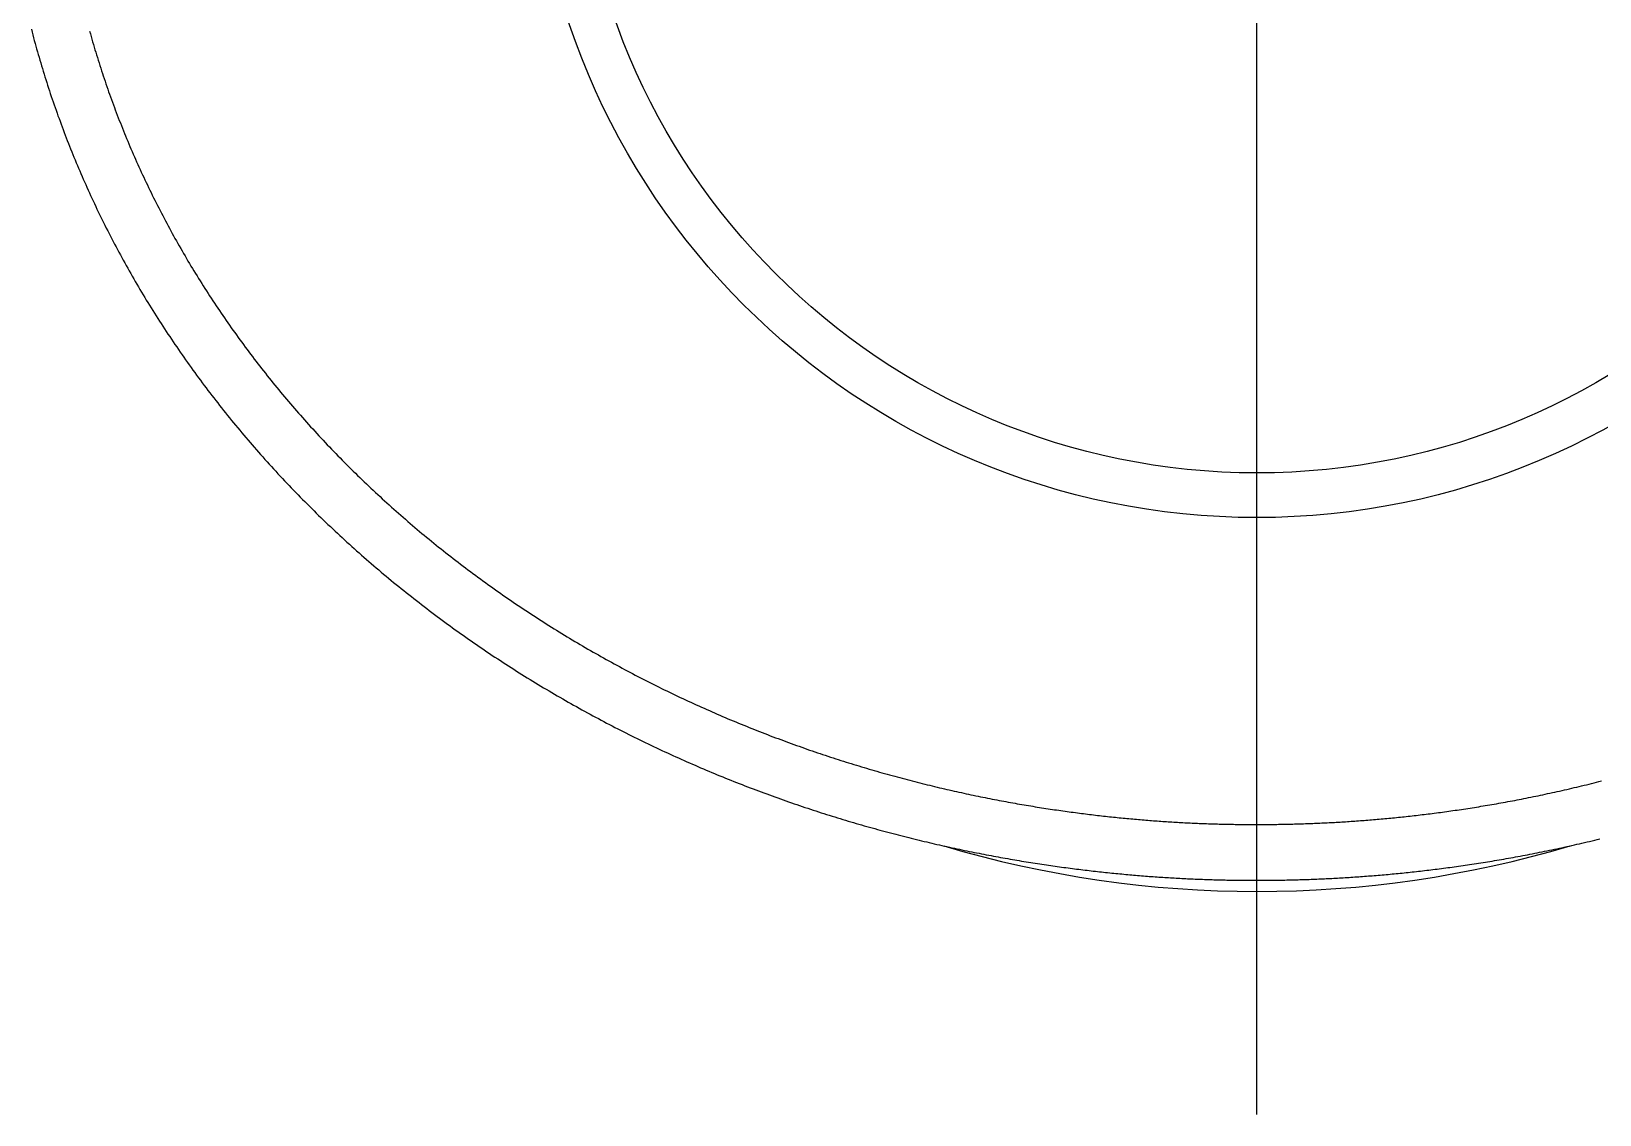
# Model space of a CAD drawing. Extents: x -34 to 70, y -34 to 28.
# Drawn here: x 45.49 to 59.54, y -11.85 to -2.14 of the extents above; entities that cross this region are included whole.
import ezdxf

# ---------------------------------------------------------------- set-up
doc = ezdxf.new("R2010")
doc.units = 0
doc.linetypes.add('CENTER', pattern=[50.8, 31.75, -6.35, 6.35, -6.35])
doc.layers.get('0').update_dxf_attribs({"linetype": 'CONTINUOUS'})
doc.layers.add('CENTER', color=1, linetype='CENTER')

msp = doc.modelspace()

# ---------------------------------------------------------------- linework, layer by layer
at = {"color": 7}
for points in [[(45.4864, -2.1245, 0), (45.4929, -2.14964, 0), (45.4995, -2.17478, 0), (45.5062, -2.1999, 0), (45.5129, -2.22502, 0), (45.5198, -2.25013, 0), (45.5267, -2.27523, 0), (45.5337, -2.30032, 0), (45.5407, -2.3254, 0), (45.5479, -2.35047, 0), (45.5551, -2.37553, 0), (45.5624, -2.40058, 0), (45.5698, -2.42563, 0), (45.5772, -2.45066, 0), (45.5848, -2.47568, 0), (45.5924, -2.50069, 0), (45.6001, -2.52569, 0), (45.6079, -2.55068, 0), (45.6157, -2.57566, 0), (45.6236, -2.60063, 0), (45.6317, -2.62559, 0), (45.6397, -2.65054, 0), (45.6479, -2.67547, 0), (45.6562, -2.7004, 0), (45.6645, -2.72531, 0), (45.6729, -2.75021, 0), (45.6814, -2.7751, 0), (45.69, -2.79998, 0), (45.6986, -2.82485, 0), (45.7073, -2.8497, 0), (45.7161, -2.87455, 0), (45.725, -2.89938, 0), (45.734, -2.92419, 0), (45.743, -2.949, 0), (45.7521, -2.97379, 0), (45.7613, -2.99857, 0), (45.7706, -3.02334, 0), (45.78, -3.04809, 0), (45.7894, -3.07283, 0), (45.7989, -3.09756, 0), (45.8085, -3.12227, 0), (45.8182, -3.14697, 0), (45.8279, -3.17166, 0), (45.8378, -3.19633, 0), (45.8477, -3.22098, 0), (45.8577, -3.24563, 0), (45.8678, -3.27025, 0), (45.8779, -3.29487, 0), (45.8881, -3.31946, 0), (45.8985, -3.34405, 0), (45.9089, -3.36861, 0), (45.9193, -3.39317, 0), (45.9299, -3.4177, 0), (45.9405, -3.44222, 0), (45.9512, -3.46673, 0), (45.962, -3.49121, 0), (45.9729, -3.51569, 0), (45.9838, -3.54014, 0), (45.9949, -3.56458, 0), (46.006, -3.589, 0), (46.0172, -3.61341, 0), (46.0285, -3.6378, 0), (46.0398, -3.66217, 0), (46.0512, -3.68652, 0), (46.0628, -3.71086, 0), (46.0743, -3.73517, 0), (46.086, -3.75947, 0), (46.0978, -3.78375, 0), (46.1096, -3.80802, 0), (46.1215, -3.83226, 0), (46.1335, -3.85649, 0), (46.1456, -3.8807, 0), (46.1577, -3.90489, 0), (46.17, -3.92905, 0), (46.1823, -3.9532, 0), (46.1947, -3.97733, 0), (46.2072, -4.00145, 0), (46.2197, -4.02554, 0), (46.2323, -4.04961, 0), (46.2451, -4.07366, 0), (46.2579, -4.09769, 0), (46.2707, -4.1217, 0), (46.2837, -4.14569, 0), (46.2967, -4.16966, 0), (46.3099, -4.19361, 0), (46.3231, -4.21753, 0), (46.3363, -4.24144, 0), (46.3497, -4.26532, 0), (46.3631, -4.28918, 0), (46.3767, -4.31302, 0), (46.3903, -4.33684, 0), (46.4039, -4.36064, 0), (46.4177, -4.38441, 0), (46.4316, -4.40817, 0), (46.4455, -4.43189, 0), (46.4595, -4.4556, 0), (46.4736, -4.47929, 0), (46.4877, -4.50295, 0), (46.502, -4.52659, 0), (46.5163, -4.55021, 0), (46.5308, -4.57381, 0), (46.5453, -4.59738, 0), (46.5598, -4.62093, 0), (46.5745, -4.64446, 0), (46.5892, -4.66796, 0), (46.6041, -4.69144, 0), (46.619, -4.7149, 0), (46.634, -4.73833, 0), (46.649, -4.76173, 0), (46.6642, -4.78511, 0), (46.6794, -4.80847, 0), (46.6947, -4.83179, 0), (46.7101, -4.85509, 0), (46.7256, -4.87837, 0), (46.7412, -4.90161, 0), (46.7568, -4.92483, 0), (46.7725, -4.94802, 0), (46.7883, -4.97118, 0), (46.8042, -4.99431, 0), (46.8201, -5.01742, 0), (46.8362, -5.04049, 0), (46.8523, -5.06353, 0), (46.8685, -5.08655, 0), (46.8847, -5.10953, 0), (46.9011, -5.13248, 0), (46.9175, -5.15541, 0), (46.934, -5.1783, 0), (46.9506, -5.20115, 0), (46.9672, -5.22398, 0), (46.984, -5.24677, 0), (47.0008, -5.26953, 0), (47.0177, -5.29226, 0), (47.0347, -5.31495, 0), (47.0517, -5.33761, 0), (47.0688, -5.36023, 0), (47.086, -5.38282, 0), (47.1033, -5.40538, 0), (47.1207, -5.4279, 0), (47.1381, -5.45038, 0), (47.1556, -5.47283, 0), (47.1732, -5.49524, 0), (47.1909, -5.51761, 0), (47.2086, -5.53995, 0), (47.2264, -5.56225, 0), (47.2443, -5.58451, 0), (47.2623, -5.60673, 0), (47.2803, -5.62891, 0), (47.2984, -5.65106, 0), (47.3166, -5.67316, 0), (47.3349, -5.69523, 0), (47.3532, -5.71726, 0), (47.3716, -5.73924, 0), (47.3901, -5.76119, 0), (47.4087, -5.78309, 0), (47.4273, -5.80495, 0), (47.446, -5.82677, 0), (47.4648, -5.84855, 0), (47.4837, -5.87028, 0), (47.5026, -5.89197, 0), (47.5216, -5.91361, 0), (47.5407, -5.9352, 0), (47.5598, -5.95675, 0), (47.579, -5.97826, 0), (47.5983, -5.99972, 0), (47.6177, -6.02113, 0), (47.6371, -6.04249, 0), (47.6566, -6.06381, 0), (47.6761, -6.08508, 0), (47.6957, -6.1063, 0), (47.7154, -6.12748, 0), (47.7352, -6.1486, 0), (47.755, -6.16968, 0), (47.7749, -6.1907, 0), (47.7949, -6.21168, 0), (47.8149, -6.23261, 0), (47.835, -6.25349, 0), (47.8551, -6.27431, 0), (47.8753, -6.29509, 0), (47.8956, -6.31581, 0), (47.916, -6.33648, 0), (47.9364, -6.35711, 0), (47.9568, -6.37767, 0), (47.9774, -6.39819, 0), (47.998, -6.41865, 0), (48.0186, -6.43906, 0), (48.0393, -6.45942, 0), (48.0601, -6.47972, 0), (48.081, -6.49997, 0), (48.1019, -6.52017, 0), (48.1228, -6.54031, 0), (48.1438, -6.56039, 0), (48.1649, -6.58042, 0), (48.186, -6.60039, 0), (48.2072, -6.62031, 0), (48.2285, -6.64017, 0), (48.2498, -6.65998, 0), (48.2711, -6.67972, 0), (48.2926, -6.69941, 0), (48.314, -6.71904, 0), (48.3356, -6.73862, 0), (48.3571, -6.75813, 0), (48.3788, -6.77759, 0), (48.4005, -6.79699, 0), (48.4222, -6.81633, 0), (48.444, -6.83561, 0), (48.4659, -6.85482, 0), (48.4878, -6.87398, 0), (48.5097, -6.89308, 0), (48.5318, -6.91212, 0), (48.5538, -6.93109, 0), (48.5759, -6.95001, 0), (48.5981, -6.96886, 0), (48.6203, -6.98765, 0), (48.6426, -7.00638, 0), (48.6649, -7.02504, 0), (48.6873, -7.04364, 0), (48.7097, -7.06218, 0), (48.7321, -7.08065, 0), (48.7546, -7.09906, 0), (48.7772, -7.11741, 0), (48.7998, -7.13569, 0), (48.8224, -7.15391, 0), (48.8451, -7.17207, 0), (48.8679, -7.19016, 0), (48.8907, -7.20818, 0), (48.9135, -7.22614, 0), (48.9363, -7.24404, 0), (48.9593, -7.26187, 0), (48.9822, -7.27964, 0), (49.0052, -7.29734, 0), (49.0282, -7.31497, 0), (49.0513, -7.33254, 0), (49.0744, -7.35005, 0), (49.0976, -7.36749, 0), (49.1208, -7.38486, 0), (49.144, -7.40217, 0), (49.1673, -7.41941, 0), (49.1906, -7.43658, 0), (49.214, -7.45369, 0), (49.2374, -7.47073, 0), (49.2608, -7.48771, 0), (49.2842, -7.50461, 0), (49.3077, -7.52146, 0), (49.3313, -7.53823, 0), (49.3548, -7.55494, 0), (49.3784, -7.57157, 0), (49.4021, -7.58815, 0), (49.4257, -7.60465, 0), (49.4494, -7.62109, 0), (49.4732, -7.63745, 0), (49.4969, -7.65375, 0), (49.5207, -7.66999, 0), (49.5445, -7.68615, 0), (49.5684, -7.70224, 0), (49.5923, -7.71827, 0), (49.6162, -7.73423, 0), (49.6401, -7.75011, 0), (49.6641, -7.76593, 0), (49.6881, -7.78168, 0), (49.7121, -7.79736, 0), (49.7362, -7.81297, 0), (49.7602, -7.82852, 0), (49.7844, -7.84399, 0), (49.8085, -7.85939, 0), (49.8326, -7.87472, 0), (49.8568, -7.88998, 0), (49.881, -7.90517, 0), (49.9052, -7.92029, 0), (49.9295, -7.93534, 0), (49.9538, -7.95032, 0), (49.9781, -7.96523, 0), (50.0024, -7.98007, 0), (50.0267, -7.99483, 0), (50.0511, -8.00953, 0), (50.0754, -8.02415, 0), (50.0998, -8.0387, 0), (50.1242, -8.05318, 0), (50.1487, -8.06759, 0), (50.1731, -8.08193, 0), (50.1976, -8.09619, 0), (50.2221, -8.11039, 0), (50.2466, -8.12451, 0), (50.2711, -8.13856, 0), (50.2956, -8.15254, 0), (50.3202, -8.16645, 0), (50.3447, -8.18029, 0), (50.3693, -8.19406, 0), (50.3939, -8.20776, 0), (50.4185, -8.22138, 0), (50.4431, -8.23494, 0), (50.4677, -8.24842, 0), (50.4923, -8.26184, 0), (50.517, -8.27518, 0), (50.5416, -8.28845, 0), (50.5663, -8.30166, 0), (50.591, -8.31479, 0), (50.6157, -8.32785, 0), (50.6404, -8.34084, 0), (50.6651, -8.35376, 0), (50.6898, -8.36662, 0), (50.7145, -8.3794, 0), (50.7392, -8.39211, 0), (50.764, -8.40475, 0), (50.7887, -8.41732, 0), (50.8135, -8.42982, 0), (50.8382, -8.44225, 0), (50.863, -8.45461, 0), (50.8878, -8.46691, 0), (50.9125, -8.47913, 0), (50.9373, -8.49128, 0), (50.9621, -8.50337, 0), (50.9869, -8.51538, 0), (51.0116, -8.52732, 0), (51.0364, -8.5392, 0), (51.0612, -8.551, 0), (51.086, -8.56274, 0), (51.1108, -8.57441, 0), (51.1356, -8.58601, 0), (51.1604, -8.59754, 0), (51.1852, -8.609, 0), (51.21, -8.62039, 0), (51.2348, -8.63171, 0), (51.2596, -8.64296, 0), (51.2843, -8.65415, 0), (51.3091, -8.66527, 0), (51.3339, -8.67631, 0), (51.3587, -8.68729, 0), (51.3835, -8.6982, 0), (51.4082, -8.70905, 0), (51.433, -8.71982, 0), (51.4578, -8.73052, 0), (51.4825, -8.74116, 0), (51.5073, -8.75173, 0), (51.532, -8.76223, 0), (51.5568, -8.77266, 0), (51.5815, -8.78303, 0), (51.6062, -8.79333, 0), (51.6309, -8.80355, 0), (51.6556, -8.81372, 0), (51.6803, -8.82381, 0), (51.705, -8.83384, 0), (51.7297, -8.8438, 0), (51.7544, -8.8537, 0), (51.7791, -8.86353, 0), (51.8038, -8.8733, 0), (51.8285, -8.883, 0), (51.8531, -8.89263, 0), (51.8778, -8.9022, 0), (51.9024, -8.91171, 0), (51.9271, -8.92115, 0), (51.9517, -8.93053, 0), (51.9763, -8.93984, 0), (52.0009, -8.94908, 0), (52.0255, -8.95827, 0), (52.0501, -8.96738, 0), (52.0747, -8.97644, 0), (52.0993, -8.98543, 0), (52.1238, -8.99435, 0), (52.1483, -9.00322, 0), (52.1729, -9.01201, 0), (52.1974, -9.02075, 0), (52.2219, -9.02942, 0), (52.2463, -9.03803, 0), (52.2708, -9.04657, 0), (52.2953, -9.05505, 0), (52.3197, -9.06347, 0), (52.3441, -9.07183, 0), (52.3685, -9.08012, 0), (52.3929, -9.08835, 0), (52.4172, -9.09652, 0), (52.4415, -9.10463, 0), (52.4659, -9.11267, 0), (52.4902, -9.12065, 0), (52.5144, -9.12857, 0), (52.5387, -9.13643, 0), (52.5629, -9.14423, 0), (52.5871, -9.15196, 0), (52.6113, -9.15963, 0), (52.6354, -9.16725, 0), (52.6596, -9.1748, 0), (52.6837, -9.18228, 0), (52.7078, -9.18971, 0), (52.7318, -9.19708, 0), (52.7559, -9.20439, 0), (52.7799, -9.21163, 0), (52.8038, -9.21882, 0), (52.8278, -9.22594, 0), (52.8517, -9.23301, 0), (52.8756, -9.24001, 0), (52.8994, -9.24695, 0), (52.9233, -9.25384, 0), (52.9471, -9.26066, 0), (52.9708, -9.26743, 0), (52.9946, -9.27413, 0), (53.0183, -9.28078, 0), (53.042, -9.28736, 0), (53.0656, -9.29389, 0), (53.0892, -9.30036, 0), (53.1128, -9.30677, 0), (53.1363, -9.31312, 0), (53.1598, -9.31941, 0), (53.1833, -9.32564, 0), (53.2067, -9.33182, 0), (53.2301, -9.33793, 0), (53.2534, -9.34399, 0), (53.2767, -9.34999, 0), (53.3, -9.35593, 0), (53.3233, -9.36181, 0), (53.3465, -9.36764, 0), (53.3696, -9.37341, 0), (53.3927, -9.37912, 0), (53.4158, -9.38477, 0), (53.4388, -9.39037, 0), (53.4618, -9.39591, 0), (53.4847, -9.4014, 0), (53.5076, -9.40683, 0), (53.5305, -9.4122, 0), (53.5533, -9.41752, 0), (53.576, -9.42278, 0), (53.5987, -9.42799, 0), (53.6214, -9.43314, 0), (53.644, -9.43824, 0), (53.6666, -9.44328, 0), (53.6891, -9.44827, 0), (53.7115, -9.45321, 0), (53.7339, -9.45809, 0), (53.7563, -9.46292, 0), (53.7786, -9.46769, 0), (53.8008, -9.47241, 0), (53.823, -9.47708, 0), (53.8451, -9.4817, 0), (53.8672, -9.48626, 0), (53.8892, -9.49077, 0), (53.9112, -9.49523, 0), (53.9331, -9.49964, 0), (53.9549, -9.50399, 0), (53.9767, -9.5083, 0), (53.9984, -9.51255, 0), (54.0201, -9.51676, 0), (54.0417, -9.52091, 0), (54.0633, -9.52501, 0), (54.0847, -9.52906, 0), (54.1061, -9.53306, 0), (54.1275, -9.53702, 0), (54.1488, -9.54092, 0), (54.17, -9.54477, 0), (54.1912, -9.54858, 0), (54.2122, -9.55233, 0), (54.2333, -9.55604, 0), (54.2542, -9.5597, 0), (54.2751, -9.56331, 0), (54.2959, -9.56687, 0), (54.3166, -9.57039, 0), (54.3372, -9.57385, 0), (54.3578, -9.57728, 0), (54.3783, -9.58065, 0), (54.3988, -9.58398, 0), (54.4191, -9.58727, 0), (54.4394, -9.59051, 0), (54.4597, -9.59371, 0), (54.4798, -9.59686, 0), (54.4999, -9.59997, 0), (54.5199, -9.60304, 0), (54.5399, -9.60606, 0), (54.5598, -9.60904, 0), (54.5796, -9.61198, 0), (54.5994, -9.61488, 0), (54.6191, -9.61774, 0), (54.6387, -9.62055, 0), (54.6583, -9.62333, 0), (54.6778, -9.62607, 0), (54.6973, -9.62877, 0), (54.7166, -9.63142, 0), (54.736, -9.63404, 0), (54.7552, -9.63663, 0), (54.7744, -9.63917, 0), (54.7936, -9.64168, 0), (54.8127, -9.64415, 0), (54.8317, -9.64658, 0), (54.8507, -9.64898, 0), (54.8696, -9.65134, 0), (54.8885, -9.65367, 0), (54.9073, -9.65596, 0), (54.926, -9.65822, 0), (54.9447, -9.66044, 0), (54.9634, -9.66263, 0), (54.982, -9.66479, 0), (55.0005, -9.66691, 0), (55.019, -9.66901, 0), (55.0374, -9.67107, 0), (55.0558, -9.6731, 0), (55.0742, -9.67511, 0), (55.0925, -9.67708, 0), (55.1107, -9.67902, 0), (55.1289, -9.68094, 0), (55.1471, -9.68282, 0), (55.1652, -9.68468, 0), (55.1833, -9.68651, 0), (55.2013, -9.68831, 0), (55.2193, -9.69008, 0), (55.2373, -9.69182, 0), (55.2552, -9.69353, 0), (55.2731, -9.69521, 0), (55.2909, -9.69687, 0), (55.3087, -9.69849, 0), (55.3264, -9.70009, 0), (55.3442, -9.70166, 0), (55.3618, -9.70321, 0), (55.3795, -9.70472, 0), (55.3971, -9.70621, 0), (55.4147, -9.70767, 0), (55.4322, -9.70911, 0), (55.4497, -9.71051, 0), (55.4672, -9.71189, 0), (55.4846, -9.71324, 0), (55.5021, -9.71457, 0), (55.5194, -9.71587, 0), (55.5368, -9.71714, 0), (55.5541, -9.71839, 0), (55.5714, -9.71961, 0), (55.5887, -9.7208, 0), (55.6059, -9.72197, 0), (55.6232, -9.72311, 0), (55.6403, -9.72422, 0), (55.6575, -9.72531, 0), (55.6747, -9.72638, 0), (55.6918, -9.72742, 0), (55.7089, -9.72843, 0), (55.726, -9.72942, 0), (55.743, -9.73039, 0), (55.76, -9.73132, 0), (55.7771, -9.73224, 0), (55.7941, -9.73313, 0), (55.811, -9.73399, 0), (55.828, -9.73484, 0), (55.8449, -9.73565, 0), (55.8619, -9.73644, 0), (55.8788, -9.73721, 0), (55.8957, -9.73796, 0), (55.9125, -9.73868, 0), (55.9294, -9.73938, 0), (55.9463, -9.74005, 0), (55.9631, -9.7407, 0), (55.9799, -9.74133, 0), (55.9968, -9.74193, 0), (56.0136, -9.74251, 0), (56.0304, -9.74307, 0), (56.0472, -9.74361, 0), (56.0639, -9.74412, 0), (56.0807, -9.74461, 0), (56.0975, -9.74508, 0), (56.1142, -9.74553, 0), (56.131, -9.74595, 0), (56.1478, -9.74635, 0), (56.1645, -9.74673, 0), (56.1812, -9.74709, 0), (56.198, -9.74743, 0), (56.2147, -9.74775, 0), (56.2315, -9.74804, 0), (56.2482, -9.74831, 0), (56.2649, -9.74857, 0), (56.2817, -9.7488, 0), (56.2984, -9.74901, 0), (56.3152, -9.7492, 0), (56.3319, -9.74937, 0), (56.3487, -9.74952, 0), (56.3654, -9.74965, 0), (56.3822, -9.74975, 0), (56.3989, -9.74984, 0), (56.4157, -9.74991, 0), (56.4325, -9.74996, 0), (56.4493, -9.74999, 0), (56.4661, -9.75, 0)], [(46.0085, -2.1418, 0), (46.0151, -2.16545, 0), (46.0218, -2.18908, 0), (46.0285, -2.21271, 0), (46.0353, -2.23633, 0), (46.0422, -2.25994, 0), (46.0492, -2.28355, 0), (46.0562, -2.30714, 0), (46.0633, -2.33073, 0), (46.0705, -2.35431, 0), (46.0777, -2.37788, 0), (46.0851, -2.40144, 0), (46.0925, -2.42499, 0), (46.0999, -2.44853, 0), (46.1075, -2.47206, 0), (46.1151, -2.49559, 0), (46.1228, -2.5191, 0), (46.1306, -2.5426, 0), (46.1385, -2.5661, 0), (46.1464, -2.58958, 0), (46.1544, -2.61306, 0), (46.1625, -2.63652, 0), (46.1706, -2.65998, 0), (46.1789, -2.68342, 0), (46.1872, -2.70685, 0), (46.1955, -2.73027, 0), (46.204, -2.75369, 0), (46.2125, -2.77709, 0), (46.2211, -2.80048, 0), (46.2298, -2.82386, 0), (46.2386, -2.84723, 0), (46.2474, -2.87058, 0), (46.2563, -2.89393, 0), (46.2653, -2.91726, 0), (46.2743, -2.94058, 0), (46.2835, -2.96389, 0), (46.2927, -2.98719, 0), (46.302, -3.01048, 0), (46.3113, -3.03375, 0), (46.3207, -3.05701, 0), (46.3303, -3.08026, 0), (46.3398, -3.10349, 0), (46.3495, -3.12671, 0), (46.3592, -3.14992, 0), (46.3691, -3.17312, 0), (46.3789, -3.1963, 0), (46.3889, -3.21947, 0), (46.3989, -3.24262, 0), (46.4091, -3.26576, 0), (46.4193, -3.28889, 0), (46.4295, -3.312, 0), (46.4399, -3.3351, 0), (46.4503, -3.35818, 0), (46.4608, -3.38125, 0), (46.4714, -3.40431, 0), (46.482, -3.42734, 0), (46.4927, -3.45037, 0), (46.5035, -3.47338, 0), (46.5144, -3.49637, 0), (46.5254, -3.51935, 0), (46.5364, -3.54231, 0), (46.5475, -3.56525, 0), (46.5587, -3.58818, 0), (46.5699, -3.6111, 0), (46.5813, -3.63399, 0), (46.5927, -3.65687, 0), (46.6042, -3.67974, 0), (46.6157, -3.70258, 0), (46.6274, -3.72541, 0), (46.6391, -3.74822, 0), (46.6509, -3.77102, 0), (46.6628, -3.7938, 0), (46.6747, -3.81656, 0), (46.6867, -3.8393, 0), (46.6988, -3.86202, 0), (46.711, -3.88473, 0), (46.7233, -3.90742, 0), (46.7356, -3.93009, 0), (46.748, -3.95274, 0), (46.7605, -3.97537, 0), (46.7731, -3.99798, 0), (46.7857, -4.02058, 0), (46.7984, -4.04315, 0), (46.8112, -4.06571, 0), (46.8241, -4.08825, 0), (46.837, -4.11076, 0), (46.8501, -4.13326, 0), (46.8632, -4.15574, 0), (46.8763, -4.17819, 0), (46.8896, -4.20063, 0), (46.9029, -4.22305, 0), (46.9163, -4.24545, 0), (46.9298, -4.26783, 0), (46.9434, -4.29019, 0), (46.9571, -4.31253, 0), (46.9708, -4.33485, 0), (46.9846, -4.35715, 0), (46.9985, -4.37942, 0), (47.0124, -4.40168, 0), (47.0265, -4.42392, 0), (47.0406, -4.44613, 0), (47.0548, -4.46832, 0), (47.0691, -4.49049, 0), (47.0834, -4.51264, 0), (47.0979, -4.53476, 0), (47.1124, -4.55686, 0), (47.1269, -4.57893, 0), (47.1416, -4.60098, 0), (47.1563, -4.62301, 0), (47.1712, -4.64501, 0), (47.186, -4.66699, 0), (47.201, -4.68894, 0), (47.2161, -4.71086, 0), (47.2312, -4.73276, 0), (47.2464, -4.75463, 0), (47.2616, -4.77647, 0), (47.277, -4.79829, 0), (47.2924, -4.82008, 0), (47.3079, -4.84184, 0), (47.3235, -4.86358, 0), (47.3391, -4.88528, 0), (47.3549, -4.90696, 0), (47.3707, -4.9286, 0), (47.3865, -4.95022, 0), (47.4025, -4.9718, 0), (47.4185, -4.99336, 0), (47.4346, -5.01489, 0), (47.4508, -5.03638, 0), (47.467, -5.05784, 0), (47.4833, -5.07928, 0), (47.4997, -5.10068, 0), (47.5162, -5.12204, 0), (47.5328, -5.14338, 0), (47.5494, -5.16468, 0), (47.5661, -5.18595, 0), (47.5828, -5.20718, 0), (47.5997, -5.22838, 0), (47.6166, -5.24955, 0), (47.6335, -5.27068, 0), (47.6506, -5.29178, 0), (47.6677, -5.31284, 0), (47.6849, -5.33386, 0), (47.7022, -5.35485, 0), (47.7195, -5.37581, 0), (47.737, -5.39672, 0), (47.7544, -5.4176, 0), (47.772, -5.43845, 0), (47.7896, -5.45925, 0), (47.8073, -5.48002, 0), (47.8251, -5.50074, 0), (47.843, -5.52143, 0), (47.8609, -5.54208, 0), (47.8789, -5.56268, 0), (47.8969, -5.58325, 0), (47.915, -5.60377, 0), (47.9332, -5.62425, 0), (47.9515, -5.64469, 0), (47.9698, -5.66508, 0), (47.9882, -5.68543, 0), (48.0067, -5.70574, 0), (48.0252, -5.726, 0), (48.0438, -5.74622, 0), (48.0624, -5.7664, 0), (48.0812, -5.78653, 0), (48.0999, -5.80662, 0), (48.1188, -5.82666, 0), (48.1377, -5.84665, 0), (48.1567, -5.8666, 0), (48.1757, -5.88651, 0), (48.1948, -5.90636, 0), (48.214, -5.92617, 0), (48.2332, -5.94593, 0), (48.2525, -5.96565, 0), (48.2719, -5.98532, 0), (48.2913, -6.00494, 0), (48.3108, -6.02451, 0), (48.3303, -6.04403, 0), (48.3499, -6.0635, 0), (48.3696, -6.08292, 0), (48.3893, -6.1023, 0), (48.4091, -6.12162, 0), (48.4289, -6.14089, 0), (48.4488, -6.16012, 0), (48.4687, -6.17929, 0), (48.4887, -6.19841, 0), (48.5088, -6.21748, 0), (48.5289, -6.23649, 0), (48.5491, -6.25546, 0), (48.5693, -6.27437, 0), (48.5896, -6.29323, 0), (48.61, -6.31203, 0), (48.6304, -6.33079, 0), (48.6508, -6.34948, 0), (48.6713, -6.36813, 0), (48.6919, -6.38672, 0), (48.7125, -6.40525, 0), (48.7332, -6.42373, 0), (48.7539, -6.44216, 0), (48.7747, -6.46053, 0), (48.7955, -6.47884, 0), (48.8164, -6.49709, 0), (48.8373, -6.51529, 0), (48.8583, -6.53344, 0), (48.8793, -6.55152, 0), (48.9004, -6.56955, 0), (48.9215, -6.58752, 0), (48.9427, -6.60543, 0), (48.9639, -6.62328, 0), (48.9852, -6.64107, 0), (49.0065, -6.65881, 0), (49.0279, -6.67648, 0), (49.0493, -6.6941, 0), (49.0707, -6.71165, 0), (49.0922, -6.72915, 0), (49.1138, -6.74658, 0), (49.1354, -6.76396, 0), (49.157, -6.78127, 0), (49.1787, -6.79853, 0), (49.2005, -6.81572, 0), (49.2222, -6.83286, 0), (49.244, -6.84993, 0), (49.2659, -6.86694, 0), (49.2878, -6.88389, 0), (49.3097, -6.90078, 0), (49.3317, -6.91761, 0), (49.3537, -6.93438, 0), (49.3758, -6.95108, 0), (49.3979, -6.96772, 0), (49.42, -6.9843, 0), (49.4422, -7.00082, 0), (49.4644, -7.01728, 0), (49.4867, -7.03367, 0), (49.509, -7.05, 0), (49.5313, -7.06627, 0), (49.5537, -7.08248, 0), (49.5761, -7.09862, 0), (49.5985, -7.1147, 0), (49.621, -7.13072, 0), (49.6435, -7.14667, 0), (49.666, -7.16256, 0), (49.6886, -7.17839, 0), (49.7112, -7.19415, 0), (49.7338, -7.20985, 0), (49.7565, -7.22548, 0), (49.7792, -7.24105, 0), (49.8019, -7.25655, 0), (49.8247, -7.27199, 0), (49.8475, -7.28737, 0), (49.8703, -7.30268, 0), (49.8931, -7.31793, 0), (49.916, -7.33311, 0), (49.9389, -7.34822, 0), (49.9618, -7.36327, 0), (49.9848, -7.37826, 0), (50.0078, -7.39318, 0), (50.0308, -7.40803, 0), (50.0538, -7.42282, 0), (50.0769, -7.43754, 0), (50.1, -7.45219, 0), (50.1231, -7.46678, 0), (50.1462, -7.4813, 0), (50.1694, -7.49576, 0), (50.1926, -7.51015, 0), (50.2158, -7.52447, 0), (50.239, -7.53872, 0), (50.2622, -7.55291, 0), (50.2855, -7.56703, 0), (50.3088, -7.58108, 0), (50.3321, -7.59506, 0), (50.3554, -7.60898, 0), (50.3788, -7.62283, 0), (50.4022, -7.63661, 0), (50.4255, -7.65032, 0), (50.449, -7.66397, 0), (50.4724, -7.67755, 0), (50.4958, -7.69106, 0), (50.5193, -7.7045, 0), (50.5427, -7.71787, 0), (50.5662, -7.73118, 0), (50.5897, -7.74442, 0), (50.6132, -7.7576, 0), (50.6367, -7.7707, 0), (50.6603, -7.78374, 0), (50.6838, -7.79671, 0), (50.7074, -7.80962, 0), (50.731, -7.82245, 0), (50.7546, -7.83522, 0), (50.7782, -7.84793, 0), (50.8018, -7.86057, 0), (50.8254, -7.87314, 0), (50.849, -7.88564, 0), (50.8727, -7.89807, 0), (50.8963, -7.91044, 0), (50.92, -7.92275, 0), (50.9436, -7.93498, 0), (50.9673, -7.94715, 0), (50.991, -7.95926, 0), (51.0147, -7.97129, 0), (51.0384, -7.98326, 0), (51.0621, -7.99517, 0), (51.0858, -8.007, 0), (51.1095, -8.01878, 0), (51.1332, -8.03048, 0), (51.157, -8.04212, 0), (51.1807, -8.05369, 0), (51.2044, -8.0652, 0), (51.2282, -8.07664, 0), (51.2519, -8.08801, 0), (51.2757, -8.09932, 0), (51.2994, -8.11057, 0), (51.3232, -8.12174, 0), (51.3469, -8.13285, 0), (51.3707, -8.1439, 0), (51.3944, -8.15488, 0), (51.4182, -8.16579, 0), (51.4419, -8.17664, 0), (51.4657, -8.18743, 0), (51.4894, -8.19814, 0), (51.5132, -8.2088, 0), (51.5369, -8.21938, 0), (51.5607, -8.2299, 0), (51.5844, -8.24036, 0), (51.6081, -8.25075, 0), (51.6319, -8.26108, 0), (51.6556, -8.27134, 0), (51.6793, -8.28153, 0), (51.7031, -8.29166, 0), (51.7268, -8.30173, 0), (51.7505, -8.31173, 0), (51.7742, -8.32166, 0), (51.7979, -8.33153, 0), (51.8216, -8.34134, 0), (51.8453, -8.35108, 0), (51.869, -8.36076, 0), (51.8927, -8.37037, 0), (51.9163, -8.37993, 0), (51.94, -8.38942, 0), (51.9637, -8.39884, 0), (51.9873, -8.40821, 0), (52.011, -8.41751, 0), (52.0347, -8.42675, 0), (52.0583, -8.43593, 0), (52.0819, -8.44504, 0), (52.1056, -8.45409, 0), (52.1292, -8.46309, 0), (52.1528, -8.47202, 0), (52.1764, -8.48088, 0), (52.2, -8.48969, 0), (52.2236, -8.49844, 0), (52.2471, -8.50712, 0), (52.2707, -8.51574, 0), (52.2943, -8.5243, 0), (52.3178, -8.53281, 0), (52.3413, -8.54125, 0), (52.3648, -8.54962, 0), (52.3883, -8.55794, 0), (52.4118, -8.5662, 0), (52.4353, -8.5744, 0), (52.4587, -8.58254, 0), (52.4822, -8.59061, 0), (52.5056, -8.59863, 0), (52.529, -8.60659, 0), (52.5524, -8.61449, 0), (52.5757, -8.62232, 0), (52.5991, -8.6301, 0), (52.6224, -8.63782, 0), (52.6457, -8.64548, 0), (52.669, -8.65308, 0), (52.6923, -8.66062, 0), (52.7155, -8.6681, 0), (52.7388, -8.67552, 0), (52.762, -8.68289, 0), (52.7852, -8.69019, 0), (52.8083, -8.69744, 0), (52.8315, -8.70463, 0), (52.8546, -8.71176, 0), (52.8777, -8.71883, 0), (52.9007, -8.72584, 0), (52.9238, -8.7328, 0), (52.9468, -8.73969, 0), (52.9698, -8.74653, 0), (52.9927, -8.75331, 0), (53.0157, -8.76004, 0), (53.0386, -8.7667, 0), (53.0615, -8.77331, 0), (53.0843, -8.77986, 0), (53.1071, -8.78636, 0), (53.1299, -8.7928, 0), (53.1527, -8.79918, 0), (53.1754, -8.8055, 0), (53.1981, -8.81177, 0), (53.2208, -8.81798, 0), (53.2434, -8.82413, 0), (53.266, -8.83023, 0), (53.2885, -8.83627, 0), (53.3111, -8.84225, 0), (53.3336, -8.84818, 0), (53.356, -8.85406, 0), (53.3785, -8.85987, 0), (53.4008, -8.86563, 0), (53.4232, -8.87134, 0), (53.4455, -8.87699, 0), (53.4678, -8.88258, 0), (53.49, -8.88812, 0), (53.5122, -8.89361, 0), (53.5344, -8.89904, 0), (53.5565, -8.90442, 0), (53.5786, -8.90974, 0), (53.6006, -8.91501, 0), (53.6226, -8.92022, 0), (53.6445, -8.92538, 0), (53.6664, -8.93049, 0), (53.6883, -8.93554, 0), (53.7101, -8.94055, 0), (53.7319, -8.94549, 0), (53.7536, -8.95039, 0), (53.7752, -8.95524, 0), (53.7969, -8.96003, 0), (53.8184, -8.96477, 0), (53.8399, -8.96946, 0), (53.8614, -8.9741, 0), (53.8828, -8.97868, 0), (53.9042, -8.98322, 0), (53.9255, -8.9877, 0), (53.9468, -8.99214, 0), (53.968, -8.99652, 0), (53.9891, -9.00086, 0), (54.0102, -9.00514, 0), (54.0313, -9.00937, 0), (54.0523, -9.01356, 0), (54.0732, -9.0177, 0), (54.0941, -9.02178, 0), (54.1149, -9.02582, 0), (54.1356, -9.02981, 0), (54.1563, -9.03375, 0), (54.177, -9.03764, 0), (54.1975, -9.04149, 0), (54.2181, -9.04529, 0), (54.2385, -9.04904, 0), (54.2589, -9.05274, 0), (54.2792, -9.05639, 0), (54.2995, -9.06, 0), (54.3197, -9.06357, 0), (54.3398, -9.06708, 0), (54.3599, -9.07055, 0), (54.3798, -9.07397, 0), (54.3998, -9.07735, 0), (54.4196, -9.08069, 0), (54.4394, -9.08397, 0), (54.4591, -9.08722, 0), (54.4787, -9.09042, 0), (54.4983, -9.09358, 0), (54.5178, -9.09669, 0), (54.5372, -9.09976, 0), (54.5566, -9.10279, 0), (54.5759, -9.10578, 0), (54.5952, -9.10873, 0), (54.6144, -9.11164, 0), (54.6335, -9.1145, 0), (54.6525, -9.11733, 0), (54.6715, -9.12011, 0), (54.6905, -9.12286, 0), (54.7093, -9.12557, 0), (54.7281, -9.12823, 0), (54.7469, -9.13086, 0), (54.7656, -9.13346, 0), (54.7842, -9.13601, 0), (54.8028, -9.13853, 0), (54.8213, -9.14101, 0), (54.8398, -9.14346, 0), (54.8582, -9.14587, 0), (54.8765, -9.14824, 0), (54.8948, -9.15058, 0), (54.9131, -9.15289, 0), (54.9313, -9.15516, 0), (54.9494, -9.15739, 0), (54.9675, -9.1596, 0), (54.9855, -9.16177, 0), (55.0035, -9.1639, 0), (55.0214, -9.16601, 0), (55.0393, -9.16808, 0), (55.0571, -9.17012, 0), (55.0749, -9.17214, 0), (55.0926, -9.17412, 0), (55.1103, -9.17607, 0), (55.1279, -9.178, 0), (55.1455, -9.1799, 0), (55.163, -9.18177, 0), (55.1805, -9.18361, 0), (55.198, -9.18542, 0), (55.2154, -9.1872, 0), (55.2328, -9.18896, 0), (55.2501, -9.19069, 0), (55.2674, -9.19239, 0), (55.2847, -9.19406, 0), (55.3019, -9.19571, 0), (55.3191, -9.19733, 0), (55.3362, -9.19892, 0), (55.3533, -9.20048, 0), (55.3704, -9.20202, 0), (55.3874, -9.20353, 0), (55.4044, -9.20501, 0), (55.4214, -9.20647, 0), (55.4383, -9.2079, 0), (55.4552, -9.2093, 0), (55.4721, -9.21068, 0), (55.4889, -9.21203, 0), (55.5057, -9.21336, 0), (55.5225, -9.21466, 0), (55.5392, -9.21593, 0), (55.5559, -9.21718, 0), (55.5726, -9.21841, 0), (55.5893, -9.2196, 0), (55.6059, -9.22078, 0), (55.6225, -9.22192, 0), (55.6391, -9.22305, 0), (55.6556, -9.22414, 0), (55.6722, -9.22522, 0), (55.6887, -9.22627, 0), (55.7052, -9.22729, 0), (55.7216, -9.22829, 0), (55.7381, -9.22926, 0), (55.7545, -9.23021, 0), (55.7709, -9.23114, 0), (55.7873, -9.23204, 0), (55.8036, -9.23292, 0), (55.8199, -9.23378, 0), (55.8363, -9.23461, 0), (55.8526, -9.23542, 0), (55.8689, -9.2362, 0), (55.8851, -9.23697, 0), (55.9014, -9.2377, 0), (55.9176, -9.23842, 0), (55.9339, -9.23911, 0), (55.9501, -9.23978, 0), (55.9663, -9.24043, 0), (55.9825, -9.24106, 0), (55.9987, -9.24166, 0), (56.0148, -9.24224, 0), (56.031, -9.2428, 0), (56.0472, -9.24334, 0), (56.0633, -9.24385, 0), (56.0794, -9.24435, 0), (56.0956, -9.24482, 0), (56.1117, -9.24527, 0), (56.1278, -9.2457, 0), (56.1439, -9.24611, 0), (56.16, -9.24649, 0), (56.1761, -9.24686, 0), (56.1922, -9.24721, 0), (56.2083, -9.24753, 0), (56.2244, -9.24783, 0), (56.2405, -9.24812, 0), (56.2566, -9.24838, 0), (56.2727, -9.24862, 0), (56.2888, -9.24884, 0), (56.3049, -9.24905, 0), (56.321, -9.24923, 0), (56.3371, -9.24939, 0), (56.3532, -9.24954, 0), (56.3693, -9.24966, 0), (56.3854, -9.24976, 0), (56.4015, -9.24985, 0), (56.4177, -9.24992, 0), (56.4338, -9.24996, 0), (56.4499, -9.24999, 0), (56.4661, -9.25, 0)], [(56.4661, -9.25, 0), (56.4822, -9.24999, 0), (56.4984, -9.24996, 0), (56.5145, -9.24991, 0), (56.5306, -9.24984, 0), (56.5467, -9.24975, 0), (56.5628, -9.24964, 0), (56.579, -9.24951, 0), (56.5951, -9.24936, 0), (56.6112, -9.24919, 0), (56.6273, -9.24899, 0), (56.6434, -9.24878, 0), (56.6595, -9.24855, 0), (56.6756, -9.24829, 0), (56.6917, -9.24802, 0), (56.7077, -9.24772, 0), (56.7238, -9.2474, 0), (56.7399, -9.24707, 0), (56.756, -9.24671, 0), (56.7722, -9.24633, 0), (56.7883, -9.24592, 0), (56.8044, -9.2455, 0), (56.8205, -9.24506, 0), (56.8366, -9.24459, 0), (56.8527, -9.24411, 0), (56.8689, -9.2436, 0), (56.885, -9.24307, 0), (56.9012, -9.24251, 0), (56.9173, -9.24194, 0), (56.9335, -9.24135, 0), (56.9497, -9.24073, 0), (56.9659, -9.24009, 0), (56.9821, -9.23943, 0), (56.9983, -9.23874, 0), (57.0146, -9.23804, 0), (57.0308, -9.23731, 0), (57.0471, -9.23656, 0), (57.0633, -9.23579, 0), (57.0796, -9.23499, 0), (57.0959, -9.23417, 0), (57.1123, -9.23333, 0), (57.1286, -9.23247, 0), (57.145, -9.23158, 0), (57.1613, -9.23067, 0), (57.1777, -9.22974, 0), (57.1942, -9.22879, 0), (57.2106, -9.22781, 0), (57.2271, -9.22681, 0), (57.2435, -9.22578, 0), (57.26, -9.22474, 0), (57.2766, -9.22367, 0), (57.2931, -9.22257, 0), (57.3097, -9.22146, 0), (57.3263, -9.22032, 0), (57.3429, -9.21915, 0), (57.3596, -9.21796, 0), (57.3763, -9.21675, 0), (57.393, -9.21552, 0), (57.4097, -9.21426, 0), (57.4265, -9.21297, 0), (57.4433, -9.21167, 0), (57.4601, -9.21034, 0), (57.477, -9.20898, 0), (57.4939, -9.2076, 0), (57.5108, -9.20619, 0), (57.5278, -9.20476, 0), (57.5448, -9.2033, 0), (57.5618, -9.20182, 0), (57.5789, -9.20031, 0), (57.596, -9.19877, 0), (57.6131, -9.19721, 0), (57.6303, -9.19562, 0), (57.6475, -9.194, 0), (57.6647, -9.19235, 0), (57.682, -9.19068, 0), (57.6993, -9.18897, 0), (57.7167, -9.18724, 0), (57.7341, -9.18548, 0), (57.7516, -9.18368, 0), (57.7691, -9.18186, 0), (57.7866, -9.18001, 0), (57.8042, -9.17812, 0), (57.8219, -9.17621, 0), (57.8395, -9.17426, 0), (57.8573, -9.17229, 0), (57.875, -9.17028, 0), (57.8929, -9.16824, 0), (57.9107, -9.16616, 0), (57.9286, -9.16405, 0), (57.9466, -9.16191, 0), (57.9646, -9.15974, 0), (57.9827, -9.15753, 0), (58.0008, -9.15529, 0), (58.019, -9.15302, 0), (58.0372, -9.1507, 0), (58.0555, -9.14836, 0), (58.0739, -9.14598, 0), (58.0923, -9.14356, 0), (58.1107, -9.14111, 0), (58.1292, -9.13862, 0), (58.1478, -9.13609, 0), (58.1664, -9.13353, 0), (58.1851, -9.13093, 0), (58.2038, -9.12829, 0), (58.2226, -9.12561, 0), (58.2415, -9.1229, 0), (58.2604, -9.12015, 0), (58.2794, -9.11736, 0), (58.2985, -9.11452, 0), (58.3176, -9.11165, 0), (58.3368, -9.10874, 0), (58.356, -9.10579, 0), (58.3753, -9.1028, 0), (58.3947, -9.09977, 0), (58.4142, -9.0967, 0), (58.4337, -9.09358, 0), (58.4533, -9.09042, 0), (58.4729, -9.08722, 0), (58.4927, -9.08397, 0), (58.5125, -9.08068, 0), (58.5323, -9.07734, 0), (58.5522, -9.07395, 0), (58.5722, -9.07052, 0), (58.5923, -9.06704, 0), (58.6124, -9.06351, 0), (58.6326, -9.05994, 0), (58.6529, -9.05632, 0), (58.6732, -9.05265, 0), (58.6936, -9.04894, 0), (58.714, -9.04518, 0), (58.7345, -9.04137, 0), (58.7551, -9.03751, 0), (58.7757, -9.0336, 0), (58.7964, -9.02965, 0), (58.8171, -9.02564, 0), (58.8379, -9.02159, 0), (58.8588, -9.01749, 0), (58.8797, -9.01334, 0), (58.9007, -9.00915, 0), (58.9217, -9.0049, 0), (58.9428, -9.0006, 0), (58.964, -8.99625, 0), (58.9852, -8.99186, 0), (59.0064, -8.98741, 0), (59.0277, -8.98291, 0), (59.0491, -8.97837, 0), (59.0705, -8.97377, 0), (59.0919, -8.96912, 0), (59.1134, -8.96442, 0), (59.135, -8.95967, 0), (59.1566, -8.95487, 0), (59.1783, -8.95002, 0), (59.2, -8.94511, 0), (59.2217, -8.94015, 0), (59.2435, -8.93515, 0), (59.2654, -8.93009, 0), (59.2873, -8.92497, 0), (59.3092, -8.91981, 0), (59.3312, -8.91459, 0), (59.3532, -8.90932, 0), (59.3753, -8.90399, 0), (59.3974, -8.89862, 0), (59.4196, -8.89318, 0), (59.4418, -8.8877, 0), (59.464, -8.88216, 0), (59.4863, -8.87657, 0), (59.5086, -8.87092, 0), (59.5309, -8.86522, 0), (59.5533, -8.85947, 0)], [(56.4661, -9.75, 0), (56.4829, -9.74999, 0), (56.4997, -9.74996, 0), (56.5164, -9.74991, 0), (56.5332, -9.74983, 0), (56.55, -9.74974, 0), (56.5667, -9.74962, 0), (56.5835, -9.74949, 0), (56.6002, -9.74933, 0), (56.617, -9.74915, 0), (56.6337, -9.74895, 0), (56.6505, -9.74873, 0), (56.6672, -9.74849, 0), (56.6839, -9.74822, 0), (56.7007, -9.74794, 0), (56.7174, -9.74763, 0), (56.7342, -9.7473, 0), (56.7509, -9.74695, 0), (56.7677, -9.74657, 0), (56.7844, -9.74618, 0), (56.8012, -9.74576, 0), (56.8179, -9.74532, 0), (56.8347, -9.74486, 0), (56.8515, -9.74438, 0), (56.8682, -9.74387, 0), (56.885, -9.74334, 0), (56.9018, -9.74279, 0), (56.9186, -9.74221, 0), (56.9354, -9.74162, 0), (56.9523, -9.741, 0), (56.9691, -9.74036, 0), (56.9859, -9.73969, 0), (57.0028, -9.739, 0), (57.0197, -9.73829, 0), (57.0365, -9.73756, 0), (57.0534, -9.7368, 0), (57.0703, -9.73602, 0), (57.0873, -9.73522, 0), (57.1042, -9.73439, 0), (57.1212, -9.73354, 0), (57.1382, -9.73266, 0), (57.1552, -9.73177, 0), (57.1722, -9.73084, 0), (57.1892, -9.7299, 0), (57.2063, -9.72893, 0), (57.2233, -9.72794, 0), (57.2404, -9.72692, 0), (57.2576, -9.72588, 0), (57.2747, -9.72481, 0), (57.2919, -9.72372, 0), (57.3091, -9.72261, 0), (57.3263, -9.72147, 0), (57.3435, -9.72031, 0), (57.3608, -9.71912, 0), (57.3781, -9.71791, 0), (57.3954, -9.71668, 0), (57.4128, -9.71542, 0), (57.4302, -9.71413, 0), (57.4476, -9.71282, 0), (57.465, -9.71149, 0), (57.4825, -9.71013, 0), (57.5, -9.70874, 0), (57.5175, -9.70733, 0), (57.5351, -9.7059, 0), (57.5527, -9.70444, 0), (57.5704, -9.70295, 0), (57.588, -9.70143, 0), (57.6057, -9.69989, 0), (57.6235, -9.69832, 0), (57.6413, -9.69672, 0), (57.6591, -9.69509, 0), (57.677, -9.69344, 0), (57.6949, -9.69175, 0), (57.7128, -9.69004, 0), (57.7308, -9.68829, 0), (57.7488, -9.68652, 0), (57.7669, -9.68472, 0), (57.785, -9.68288, 0), (57.8032, -9.68102, 0), (57.8214, -9.67912, 0), (57.8396, -9.6772, 0), (57.8579, -9.67524, 0), (57.8763, -9.67324, 0), (57.8947, -9.67122, 0), (57.9131, -9.66916, 0), (57.9316, -9.66707, 0), (57.9501, -9.66495, 0), (57.9687, -9.66279, 0), (57.9874, -9.6606, 0), (58.0061, -9.65837, 0), (58.0248, -9.65611, 0), (58.0436, -9.65382, 0), (58.0625, -9.65148, 0), (58.0814, -9.64912, 0), (58.1004, -9.64671, 0), (58.1194, -9.64427, 0), (58.1385, -9.64179, 0), (58.1576, -9.63928, 0), (58.1768, -9.63673, 0), (58.196, -9.63414, 0), (58.2154, -9.63151, 0), (58.2347, -9.62884, 0), (58.2542, -9.62614, 0), (58.2737, -9.62339, 0), (58.2933, -9.62061, 0), (58.3129, -9.61778, 0), (58.3326, -9.61492, 0), (58.3523, -9.61201, 0), (58.3722, -9.60907, 0), (58.3921, -9.60608, 0), (58.412, -9.60305, 0), (58.432, -9.59998, 0), (58.4521, -9.59687, 0), (58.4723, -9.59371, 0), (58.4925, -9.59052, 0), (58.5129, -9.58728, 0), (58.5332, -9.58399, 0), (58.5537, -9.58066, 0), (58.5742, -9.57728, 0), (58.5948, -9.57385, 0), (58.6155, -9.57037, 0), (58.6362, -9.56685, 0), (58.657, -9.56327, 0), (58.6779, -9.55965, 0), (58.6989, -9.55598, 0), (58.7199, -9.55227, 0), (58.7409, -9.5485, 0), (58.7621, -9.54468, 0), (58.7833, -9.54082, 0), (58.8046, -9.5369, 0), (58.8259, -9.53294, 0), (58.8473, -9.52892, 0), (58.8688, -9.52486, 0), (58.8903, -9.52074, 0), (58.9119, -9.51658, 0), (58.9336, -9.51236, 0), (58.9553, -9.50809, 0), (58.977, -9.50377, 0), (58.9989, -9.49941, 0), (59.0208, -9.49498, 0), (59.0427, -9.49051, 0), (59.0647, -9.48599, 0), (59.0868, -9.48141, 0), (59.1089, -9.47678, 0), (59.1311, -9.4721, 0), (59.1533, -9.46737, 0), (59.1756, -9.46258, 0), (59.1979, -9.45774, 0), (59.2203, -9.45285, 0), (59.2428, -9.44791, 0), (59.2653, -9.44291, 0), (59.2878, -9.43786, 0), (59.3104, -9.43275, 0), (59.3331, -9.42759, 0), (59.3558, -9.42238, 0), (59.3785, -9.41711, 0), (59.4013, -9.41178, 0), (59.4241, -9.40641, 0), (59.447, -9.40097, 0), (59.47, -9.39548, 0), (59.4929, -9.38994, 0), (59.516, -9.38434, 0), (59.539, -9.37869, 0)]]:
    msp.add_polyline3d(points, dxfattribs=at)
at = {"color": 7, "linetype": 'CONTINUOUS'}
for radius in [6.5, 6.1]:
    msp.add_circle((56.466072, 0), radius, dxfattribs=at)
msp.add_arc((56.466072, 0), 9.85, 253.4472621, 286.5527379, dxfattribs=at)
at = {"layer": 'CENTER', "color": 1, "linetype": 'CENTER'}
msp.add_line((56.466072, -11.85), (56.466072, 27.5), dxfattribs=at)

doc.saveas('drawing.dxf')
